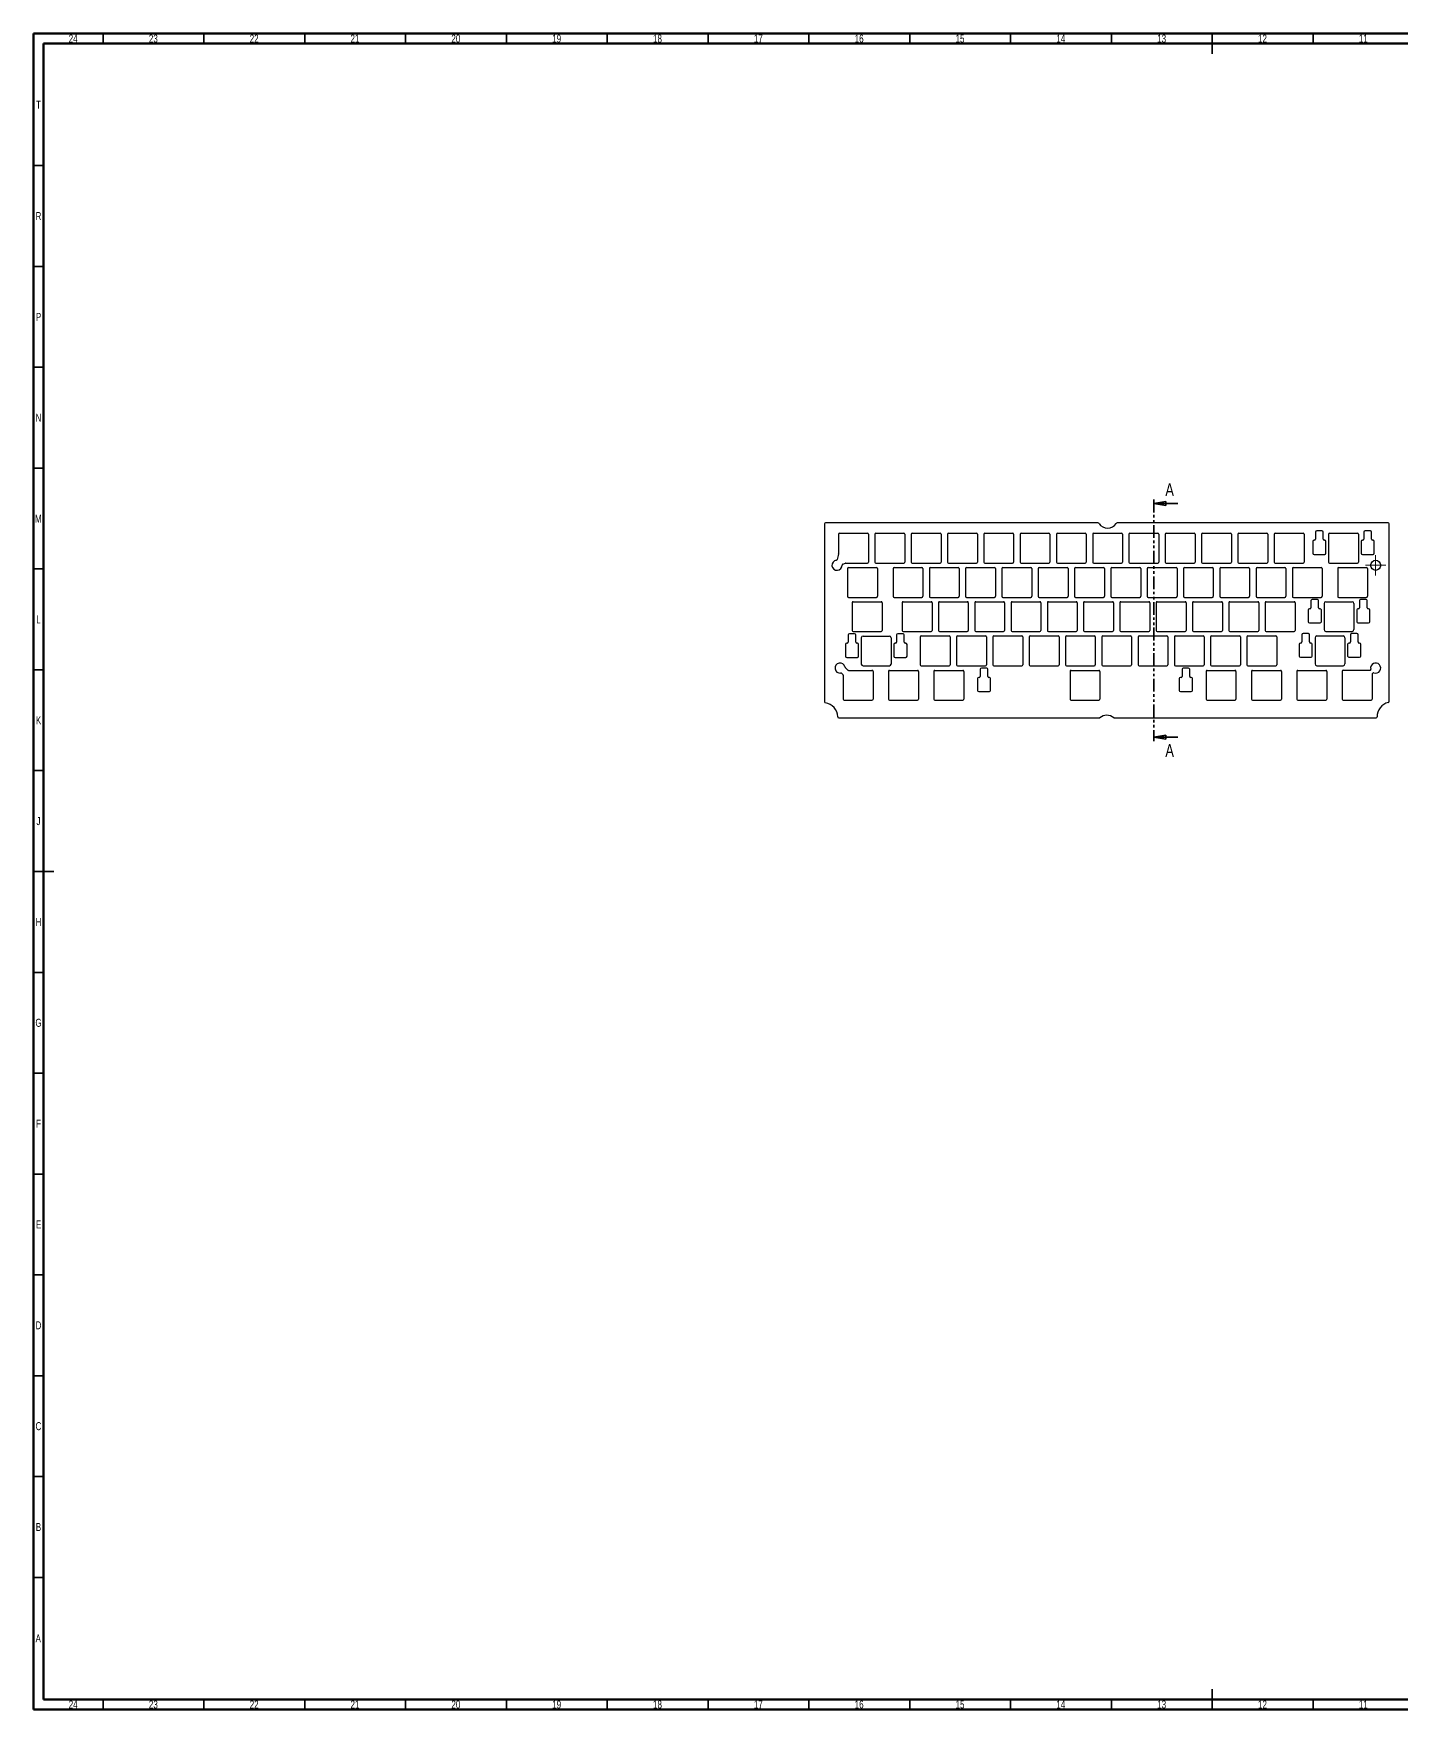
# Model space of a CAD drawing. Header units: millimetres. Extents: x 15 to 1184, y 5 to 836.
# Drawn here: x 15 to 693, y 5 to 836 of the extents above; entities that cross this region are included whole.
import ezdxf

# ---------------------------------------------------------------- set-up
doc = ezdxf.new("R2010")
doc.units = ezdxf.units.MM
doc.linetypes.add('PHANTOM', pattern=[12.7, 6.35, -1.27, 1.27, -1.27, 1.27, -1.27])
doc.styles.add('SLDTEXTSTYLE0', font='TXT', dxfattribs={"width": 0.75})

# ---------------------------------------------------------------- blocks, each defined once
blk = doc.blocks.new('SW_CENTERMARKSYMBOL_0')
at = {"color": 0, "linetype": 'Continuous', "lineweight": 18}
for p, q in [((-2.5, 0), (-5, 0)), ((0, 0), (-2.5, 0)), ((0, 2.5), (0, 5)), ((0, 0), (0, 2.5)), ((0, 0), (0, -2.5)), ((0, 0), (2.5, 0)), ((2.5, 0), (5, 0)), ((0, -2.5), (0, -5))]:
    blk.add_line(p, q, dxfattribs=at)
blk = doc.blocks.new('_Closed')
at = {"color": 0, "linetype": 'ByBlock', "lineweight": -2}
for p, q in [((-1, 0.166667), (0, 0)), ((-1, 0.166667), (-1, -0.166667)), ((0, 0), (-1, -0.166667)), ((0, 0), (-1, 0))]:
    blk.add_line(p, q, dxfattribs=at)

msp = doc.modelspace()

# ---------------------------------------------------------------- linework, layer by layer
at = {"color": 7, "linetype": 'Continuous', "lineweight": 70}
for p, q in [((15, 5), (15, 836)), ((15, 836), (1184, 836)), ((20, 10), (20, 831)), ((20, 831), (1179, 831)), ((1179, 10), (20, 10)), ((1184, 5), (15, 5))]:
    msp.add_line(p, q, dxfattribs=at)
at = {"color": 7, "linetype": 'Continuous', "lineweight": 35}
for p, q in [((49.5, 831), (49.5, 836)), ((99.5, 831), (99.5, 836)), ((149.5, 831), (149.5, 836)), ((199.5, 831), (199.5, 836)), ((249.5, 831), (249.5, 836)), ((299.5, 831), (299.5, 836)), ((349.5, 831), (349.5, 836)), ((399.5, 831), (399.5, 836)), ((449.5, 831), (449.5, 836)), ((499.5, 831), (499.5, 836)), ((549.5, 831), (549.5, 836)), ((599.5, 836), (599.5, 826)), ((599.5, 831), (599.5, 836)), ((649.5, 831), (649.5, 836)), ((20, 770.5), (15, 770.5)), ((20, 720.5), (15, 720.5)), ((20, 670.5), (15, 670.5)), ((20, 620.5), (15, 620.5)), ((582.517, 602.923), (570.517, 602.923)), ((20, 570.5), (15, 570.5)), ((20, 520.5), (15, 520.5)), ((582.517, 487.052), (570.517, 487.052)), ((20, 470.5), (15, 470.5)), ((15, 420.5), (25, 420.5)), ((20, 420.5), (15, 420.5)), ((20, 370.5), (15, 370.5)), ((20, 320.5), (15, 320.5)), ((20, 270.5), (15, 270.5)), ((20, 220.5), (15, 220.5)), ((20, 170.5), (15, 170.5)), ((20, 120.5), (15, 120.5)), ((20, 70.5), (15, 70.5)), ((49.5, 10), (49.5, 5)), ((99.5, 10), (99.5, 5)), ((149.5, 10), (149.5, 5)), ((199.5, 10), (199.5, 5)), ((249.5, 10), (249.5, 5)), ((299.5, 10), (299.5, 5)), ((349.5, 10), (349.5, 5)), ((399.5, 10), (399.5, 5)), ((449.5, 10), (449.5, 5)), ((499.5, 10), (499.5, 5)), ((549.5, 10), (549.5, 5)), ((599.5, 5), (599.5, 15)), ((599.5, 10), (599.5, 5)), ((649.5, 10), (649.5, 5))]:
    msp.add_line(p, q, dxfattribs=at)
at = {"color": 7, "linetype": 'PHANTOM', "lineweight": 35}
msp.add_line((570.517, 604.923), (570.517, 485.052), dxfattribs=at)
at = {"color": 7, "linetype": 'Continuous', "lineweight": 25}
for p, q in [((407.204, 592.823), (407.204, 504.643)), ((542.941, 593.323), (407.704, 593.323)), ((686.704, 593.323), (552.293, 593.323)), ((687.204, 504.784), (687.204, 592.823)), ((414.222, 587.75), (414.222, 577.978)), ((414.722, 588.25), (428.531, 588.25)), ((429.031, 587.75), (429.031, 573.931)), ((432.222, 587.75), (432.222, 573.931)), ((432.722, 588.25), (446.531, 588.25)), ((447.031, 587.75), (447.031, 573.931)), ((450.222, 587.75), (450.222, 573.931)), ((450.722, 588.25), (464.531, 588.25)), ((465.031, 587.75), (465.031, 573.931)), ((468.222, 587.75), (468.222, 573.931)), ((468.722, 588.25), (482.531, 588.25)), ((483.031, 587.75), (483.031, 573.931)), ((486.222, 587.75), (486.222, 573.931)), ((486.722, 588.25), (500.531, 588.25)), ((501.031, 587.75), (501.031, 573.931)), ((504.222, 587.75), (504.222, 573.931)), ((504.722, 588.25), (518.531, 588.25)), ((519.031, 587.75), (519.031, 573.931)), ((522.222, 587.75), (522.222, 573.931)), ((522.722, 588.25), (536.531, 588.25)), ((537.031, 587.75), (537.031, 573.931)), ((540.222, 587.75), (540.222, 573.931)), ((540.722, 588.25), (554.531, 588.25)), ((555.031, 587.75), (555.031, 573.931)), ((558.222, 587.75), (558.222, 573.931)), ((558.722, 588.25), (572.531, 588.25)), ((573.031, 587.75), (573.031, 573.931)), ((576.222, 587.75), (576.222, 573.931)), ((576.722, 588.25), (590.531, 588.25)), ((591.031, 587.75), (591.031, 573.931)), ((594.222, 587.75), (594.222, 573.931)), ((594.722, 588.25), (608.531, 588.25)), ((609.031, 587.75), (609.031, 573.931)), ((612.222, 587.75), (612.222, 573.931)), ((612.722, 588.25), (626.531, 588.25)), ((627.031, 587.75), (627.031, 573.931)), ((630.222, 587.75), (630.222, 573.931)), ((630.722, 588.25), (644.531, 588.25)), ((645.031, 587.75), (645.031, 573.931)), ((649.386, 584.13), (649.386, 578.279)), ((650.231, 584.73), (649.986, 584.73)), ((650.731, 588.777), (650.731, 585.23)), ((653.93, 589.377), (651.331, 589.377)), ((654.53, 585.23), (654.53, 588.777)), ((655.271, 584.73), (655.03, 584.73)), ((655.871, 578.279), (655.871, 584.13)), ((657.219, 587.759), (657.219, 573.94)), ((657.719, 588.259), (671.528, 588.259)), ((672.028, 587.759), (672.028, 573.94)), ((673.386, 584.13), (673.386, 578.279)), ((674.231, 584.73), (673.986, 584.73)), ((674.731, 588.777), (674.731, 585.23)), ((677.93, 589.377), (675.331, 589.377)), ((678.53, 585.23), (678.53, 588.777)), ((679.271, 584.73), (679.03, 584.73)), ((679.871, 578.279), (679.871, 584.13)), ((414.208, 577.861), (413.57, 575.19)), ((416.267, 572.96), (417.616, 573.406)), ((417.773, 573.431), (428.531, 573.431)), ((432.722, 573.431), (446.531, 573.431)), ((450.722, 573.431), (464.531, 573.431)), ((468.722, 573.431), (482.531, 573.431)), ((486.722, 573.431), (500.531, 573.431)), ((504.722, 573.431), (518.531, 573.431)), ((522.722, 573.431), (536.531, 573.431)), ((540.722, 573.431), (554.531, 573.431)), ((558.722, 573.431), (572.531, 573.431)), ((576.722, 573.431), (590.531, 573.431)), ((594.722, 573.431), (608.531, 573.431)), ((612.722, 573.431), (626.531, 573.431)), ((630.722, 573.431), (644.531, 573.431)), ((649.986, 577.679), (655.271, 577.679)), ((657.719, 573.44), (671.528, 573.44)), ((673.986, 577.679), (679.271, 577.679)), ((418.705, 570.759), (418.705, 556.939)), ((419.205, 571.259), (433.013, 571.259)), ((433.513, 570.759), (433.513, 556.939)), ((441.231, 570.759), (441.231, 556.939)), ((441.731, 571.259), (455.539, 571.259)), ((456.039, 570.759), (456.039, 556.939)), ((459.231, 570.759), (459.231, 556.939)), ((459.731, 571.259), (473.539, 571.259)), ((474.039, 570.759), (474.039, 556.939)), ((477.231, 570.759), (477.231, 556.939)), ((477.731, 571.259), (491.539, 571.259)), ((492.039, 570.759), (492.039, 556.939)), ((495.231, 570.759), (495.231, 556.939)), ((495.731, 571.259), (509.539, 571.259)), ((510.039, 570.759), (510.039, 556.939)), ((513.231, 570.759), (513.231, 556.939)), ((513.731, 571.259), (527.539, 571.259)), ((528.039, 570.759), (528.039, 556.939)), ((531.231, 570.759), (531.231, 556.939)), ((531.731, 571.259), (545.539, 571.259)), ((546.039, 570.759), (546.039, 556.939)), ((549.231, 570.759), (549.231, 556.939)), ((549.731, 571.259), (563.539, 571.259)), ((564.039, 570.759), (564.039, 556.939)), ((567.231, 570.759), (567.231, 556.939)), ((567.731, 571.259), (581.539, 571.259)), ((582.039, 570.759), (582.039, 556.939)), ((585.231, 570.759), (585.231, 556.939)), ((585.731, 571.259), (599.539, 571.259)), ((600.039, 570.759), (600.039, 556.939)), ((603.231, 570.759), (603.231, 556.939)), ((603.731, 571.259), (617.539, 571.259)), ((618.039, 570.759), (618.039, 556.939)), ((621.231, 570.759), (621.231, 556.939)), ((621.731, 571.259), (635.539, 571.259)), ((636.039, 570.759), (636.039, 556.939)), ((639.231, 570.759), (639.231, 556.939)), ((639.731, 571.259), (653.539, 571.259)), ((654.039, 570.759), (654.039, 556.939)), ((661.719, 570.759), (661.719, 556.939)), ((662.219, 571.259), (676.028, 571.259)), ((676.528, 570.759), (676.528, 556.939)), ((419.205, 556.439), (433.013, 556.439)), ((420.983, 553.786), (420.983, 539.967)), ((421.483, 554.286), (435.292, 554.286)), ((435.792, 553.786), (435.792, 539.967)), ((441.731, 556.439), (455.539, 556.439)), ((445.746, 553.786), (445.746, 539.967)), ((446.246, 554.286), (460.054, 554.286)), ((459.731, 556.439), (473.539, 556.439)), ((460.554, 553.786), (460.554, 539.967)), ((463.746, 553.786), (463.746, 539.967)), ((464.246, 554.286), (478.054, 554.286)), ((477.731, 556.439), (491.539, 556.439)), ((478.554, 553.786), (478.554, 539.967)), ((481.746, 553.786), (481.746, 539.967)), ((482.246, 554.286), (496.054, 554.286)), ((495.731, 556.439), (509.539, 556.439)), ((496.554, 553.786), (496.554, 539.967)), ((499.746, 553.786), (499.746, 539.967)), ((500.246, 554.286), (514.054, 554.286)), ((513.731, 556.439), (527.539, 556.439)), ((514.554, 553.786), (514.554, 539.967)), ((517.746, 553.786), (517.746, 539.967)), ((518.246, 554.286), (532.054, 554.286)), ((531.731, 556.439), (545.539, 556.439)), ((532.554, 553.786), (532.554, 539.967)), ((535.746, 553.786), (535.746, 539.967)), ((536.246, 554.286), (550.054, 554.286)), ((549.731, 556.439), (563.539, 556.439)), ((550.554, 553.786), (550.554, 539.967)), ((553.746, 553.786), (553.746, 539.967)), ((554.246, 554.286), (568.054, 554.286)), ((567.731, 556.439), (581.539, 556.439)), ((568.554, 553.786), (568.554, 539.967)), ((571.746, 553.786), (571.746, 539.967)), ((572.246, 554.286), (586.054, 554.286)), ((585.731, 556.439), (599.539, 556.439)), ((586.554, 553.786), (586.554, 539.967)), ((589.746, 553.786), (589.746, 539.967)), ((590.246, 554.286), (604.054, 554.286)), ((603.731, 556.439), (617.539, 556.439)), ((604.554, 553.786), (604.554, 539.967)), ((607.746, 553.786), (607.746, 539.967)), ((608.246, 554.286), (622.054, 554.286)), ((621.731, 556.439), (635.539, 556.439)), ((622.554, 553.786), (622.554, 539.967)), ((625.746, 553.786), (625.746, 539.967)), ((626.246, 554.286), (640.054, 554.286)), ((639.731, 556.439), (653.539, 556.439)), ((640.554, 553.786), (640.554, 539.967)), ((647.127, 550.197), (647.127, 544.347)), ((647.972, 550.797), (647.727, 550.797)), ((648.472, 554.844), (648.472, 551.297)), ((651.672, 555.444), (649.072, 555.444)), ((652.272, 551.298), (652.272, 554.844)), ((653.013, 550.798), (652.772, 550.798)), ((653.613, 544.347), (653.613, 550.198)), ((654.969, 553.386), (654.969, 540.436)), ((655.869, 554.286), (668.9, 554.286)), ((662.219, 556.439), (676.028, 556.439)), ((669.8, 553.386), (669.8, 540.436)), ((671.157, 550.198), (671.157, 544.347)), ((671.998, 550.798), (671.757, 550.798)), ((672.498, 554.844), (672.498, 551.298)), ((675.698, 555.444), (673.098, 555.444)), ((676.298, 551.297), (676.298, 554.844)), ((677.043, 550.797), (676.798, 550.797)), ((677.643, 544.347), (677.643, 550.197)), ((647.727, 543.747), (653.013, 543.747)), ((671.757, 543.747), (677.043, 543.747)), ((417.632, 533.127), (417.632, 527.276)), ((418.477, 533.727), (418.232, 533.727)), ((418.977, 537.774), (418.977, 534.227)), ((422.176, 538.374), (419.577, 538.374)), ((421.483, 539.467), (435.292, 539.467)), ((422.776, 534.227), (422.776, 537.774)), ((423.517, 533.727), (423.276, 533.727)), ((424.117, 527.276), (424.117, 533.127)), ((425.474, 536.316), (425.474, 523.366)), ((426.374, 537.216), (439.405, 537.216)), ((440.305, 536.316), (440.305, 523.366)), ((441.662, 533.127), (441.662, 527.276)), ((442.503, 533.727), (442.262, 533.727)), ((443.003, 537.774), (443.003, 534.227)), ((446.203, 538.374), (443.603, 538.374)), ((446.246, 539.467), (460.054, 539.467)), ((446.803, 534.227), (446.803, 537.774)), ((447.548, 533.727), (447.303, 533.727)), ((448.148, 527.276), (448.148, 533.127)), ((454.717, 536.785), (454.717, 522.966)), ((455.217, 537.285), (469.026, 537.285)), ((464.246, 539.467), (478.054, 539.467)), ((469.526, 536.785), (469.526, 522.966)), ((472.717, 536.785), (472.717, 522.966)), ((473.217, 537.285), (487.026, 537.285)), ((482.246, 539.467), (496.054, 539.467)), ((487.526, 536.785), (487.526, 522.966)), ((490.717, 536.785), (490.717, 522.966)), ((491.217, 537.285), (505.026, 537.285)), ((500.246, 539.467), (514.054, 539.467)), ((505.526, 536.785), (505.526, 522.966)), ((508.717, 536.785), (508.717, 522.966)), ((509.217, 537.285), (523.026, 537.285)), ((518.246, 539.467), (532.054, 539.467)), ((523.526, 536.785), (523.526, 522.966)), ((526.717, 536.785), (526.717, 522.966)), ((527.217, 537.285), (541.026, 537.285)), ((536.246, 539.467), (550.054, 539.467)), ((541.526, 536.785), (541.526, 522.966)), ((544.717, 536.785), (544.717, 522.966)), ((545.217, 537.285), (559.026, 537.285)), ((554.246, 539.467), (568.054, 539.467)), ((559.526, 536.785), (559.526, 522.966)), ((562.717, 536.785), (562.717, 522.966)), ((563.217, 537.285), (577.026, 537.285)), ((572.246, 539.467), (586.054, 539.467)), ((577.526, 536.785), (577.526, 522.966)), ((580.717, 536.785), (580.717, 522.966)), ((581.217, 537.285), (595.026, 537.285)), ((590.246, 539.467), (604.054, 539.467)), ((595.526, 536.785), (595.526, 522.966)), ((598.717, 536.785), (598.717, 522.966)), ((599.217, 537.285), (613.026, 537.285)), ((608.246, 539.467), (622.054, 539.467)), ((613.526, 536.785), (613.526, 522.966)), ((616.717, 536.785), (616.717, 522.966)), ((617.217, 537.285), (631.026, 537.285)), ((626.246, 539.467), (640.054, 539.467)), ((631.526, 536.785), (631.526, 522.966)), ((642.633, 533.196), (642.633, 527.346)), ((643.478, 533.796), (643.233, 533.796)), ((643.978, 537.843), (643.978, 534.296)), ((647.177, 538.443), (644.578, 538.443)), ((647.777, 534.297), (647.777, 537.843)), ((648.518, 533.797), (648.277, 533.797)), ((649.118, 527.346), (649.118, 533.197)), ((650.475, 536.385), (650.475, 523.435)), ((651.375, 537.285), (664.406, 537.285)), ((655.869, 539.536), (668.9, 539.536)), ((665.306, 536.385), (665.306, 523.435)), ((666.663, 533.197), (666.663, 527.346)), ((667.504, 533.797), (667.263, 533.797)), ((668.004, 537.843), (668.004, 534.297)), ((671.204, 538.443), (668.604, 538.443)), ((671.804, 534.296), (671.804, 537.843)), ((672.549, 533.796), (672.304, 533.796)), ((673.149, 527.346), (673.149, 533.196)), ((418.232, 526.676), (423.517, 526.676)), ((442.262, 526.676), (447.548, 526.676)), ((643.233, 526.746), (648.518, 526.746)), ((667.263, 526.746), (672.549, 526.746)), ((415.617, 518.789), (416.293, 518.243)), ((416.479, 517.854), (416.479, 505.925)), ((418.791, 520.391), (417.499, 521.687)), ((419.145, 520.244), (430.787, 520.244)), ((426.374, 522.466), (439.405, 522.466)), ((431.287, 519.744), (431.287, 505.925)), ((438.995, 519.744), (438.995, 505.925)), ((439.495, 520.244), (453.304, 520.244)), ((453.804, 519.744), (453.804, 505.925)), ((455.217, 522.466), (469.026, 522.466)), ((461.475, 519.744), (461.475, 505.925)), ((461.975, 520.244), (475.784, 520.244)), ((473.217, 522.466), (487.026, 522.466)), ((476.284, 519.744), (476.284, 505.925)), ((483.133, 516.126), (483.133, 510.275)), ((483.978, 516.726), (483.733, 516.726)), ((484.478, 520.773), (484.478, 517.226)), ((487.677, 521.373), (485.078, 521.373)), ((488.277, 517.226), (488.277, 520.773)), ((489.018, 516.726), (488.777, 516.726)), ((489.618, 510.275), (489.618, 516.126)), ((491.217, 522.466), (505.026, 522.466)), ((509.217, 522.466), (523.026, 522.466)), ((527.217, 522.466), (541.026, 522.466)), ((528.986, 519.744), (528.986, 505.925)), ((529.486, 520.244), (543.294, 520.244)), ((543.794, 519.744), (543.794, 505.925)), ((545.217, 522.466), (559.026, 522.466)), ((563.217, 522.466), (577.026, 522.466)), ((581.217, 522.466), (595.026, 522.466)), ((583.18, 516.126), (583.18, 510.275)), ((584.025, 516.726), (583.78, 516.726)), ((584.525, 520.773), (584.525, 517.226)), ((587.725, 521.373), (585.125, 521.373)), ((588.325, 517.227), (588.325, 520.773)), ((589.066, 516.727), (588.825, 516.727)), ((589.666, 510.275), (589.666, 516.127)), ((596.473, 519.744), (596.473, 505.925)), ((596.973, 520.244), (610.782, 520.244)), ((599.217, 522.466), (613.026, 522.466)), ((611.282, 519.744), (611.282, 505.925)), ((617.217, 522.466), (631.026, 522.466)), ((618.98, 519.744), (618.98, 505.925)), ((619.48, 520.244), (633.288, 520.244)), ((633.788, 519.744), (633.788, 505.925)), ((641.491, 519.744), (641.491, 505.925)), ((641.991, 520.244), (655.799, 520.244)), ((651.375, 522.535), (664.406, 522.535)), ((656.299, 519.744), (656.299, 505.925)), ((663.983, 519.754), (663.983, 505.935)), ((664.483, 520.254), (677.698, 520.254)), ((678.791, 518.302), (678.791, 505.935)), ((678.948, 518.666), (679.208, 518.911)), ((483.733, 509.675), (489.018, 509.675)), ((583.78, 509.675), (589.066, 509.675)), ((416.979, 505.425), (430.787, 505.425)), ((439.495, 505.425), (453.304, 505.425)), ((461.975, 505.425), (475.784, 505.425)), ((529.486, 505.425), (543.294, 505.425)), ((596.973, 505.425), (610.782, 505.425)), ((619.48, 505.425), (633.288, 505.425)), ((641.991, 505.425), (655.799, 505.425)), ((664.483, 505.435), (678.291, 505.435)), ((414.275, 496.653), (543.778, 496.653)), ((550.629, 496.653), (680.736, 496.653))]:
    msp.add_line(p, q, dxfattribs=at)
msp.add_circle((680.548, 572.326), 2.5, dxfattribs=at)
for centre, radius, start, end in [((407.704, 592.823), 0.5, 90, 180), ((542.941, 592.823), 0.5, 32.71238, 90), ((547.617, 595.826), 5.058, 212.71238, 327.28762), ((552.293, 592.823), 0.5, 90, 147.28762), ((686.704, 592.823), 0.5, 0, 90), ((414.722, 587.75), 0.5, 90, 180), ((428.531, 587.75), 0.5, 0, 90), ((432.722, 587.75), 0.5, 90, 180), ((446.531, 587.75), 0.5, 0, 90), ((450.722, 587.75), 0.5, 90, 180), ((464.531, 587.75), 0.5, 0, 90), ((468.722, 587.75), 0.5, 90, 180), ((482.531, 587.75), 0.5, 0, 90), ((486.722, 587.75), 0.5, 90, 180), ((500.531, 587.75), 0.5, 0, 90), ((504.722, 587.75), 0.5, 90, 180), ((518.531, 587.75), 0.5, 0, 90), ((522.722, 587.75), 0.5, 90, 180), ((536.531, 587.75), 0.5, 0, 90), ((540.722, 587.75), 0.5, 90, 180), ((554.531, 587.75), 0.5, 0, 90), ((558.722, 587.75), 0.5, 90, 180), ((572.531, 587.75), 0.5, 0, 90), ((576.722, 587.75), 0.5, 90, 180), ((590.531, 587.75), 0.5, 0, 90), ((594.722, 587.75), 0.5, 90, 180), ((608.531, 587.75), 0.5, 0, 90), ((612.722, 587.75), 0.5, 90, 180), ((626.531, 587.75), 0.5, 0, 90), ((630.722, 587.75), 0.5, 90, 180), ((644.531, 587.75), 0.5, 0, 90), ((649.986, 584.13), 0.6, 90, 180), ((650.231, 585.23), 0.5, 270, 0), ((651.331, 588.777), 0.6, 90, 180), ((653.93, 588.777), 0.6, 0, 90), ((655.03, 585.23), 0.5, 180, 270), ((655.271, 584.13), 0.6, 0, 90), ((657.719, 587.759), 0.5, 90, 180), ((671.528, 587.759), 0.5, 0, 90), ((673.986, 584.13), 0.6, 90, 180), ((674.231, 585.23), 0.5, 270, 0), ((675.331, 588.777), 0.6, 90, 180), ((677.93, 588.777), 0.6, 0, 90), ((679.03, 585.23), 0.5, 180, 270), ((679.271, 584.13), 0.6, 0, 90), ((413.428, 572.326), 2.5, 96.586584, 3.037585), ((413.084, 575.306), 0.5, 276.586584, 346.558562), ((413.722, 577.978), 0.5, 346.558562, 0), ((417.773, 572.931), 0.5, 90, 108.280785), ((428.531, 573.931), 0.5, 270, 0), ((432.722, 573.931), 0.5, 180, 270), ((446.531, 573.931), 0.5, 270, 0), ((450.722, 573.931), 0.5, 180, 270), ((464.531, 573.931), 0.5, 270, 0), ((468.722, 573.931), 0.5, 180, 270), ((482.531, 573.931), 0.5, 270, 0), ((486.722, 573.931), 0.5, 180, 270), ((500.531, 573.931), 0.5, 270, 0), ((504.722, 573.931), 0.5, 180, 270), ((518.531, 573.931), 0.5, 270, 0), ((522.722, 573.931), 0.5, 180, 270), ((536.531, 573.931), 0.5, 270, 0), ((540.722, 573.931), 0.5, 180, 270), ((554.531, 573.931), 0.5, 270, 0), ((558.722, 573.931), 0.5, 180, 270), ((572.531, 573.931), 0.5, 270, 0), ((576.722, 573.931), 0.5, 180, 270), ((590.531, 573.931), 0.5, 270, 0), ((594.722, 573.931), 0.5, 180, 270), ((608.531, 573.931), 0.5, 270, 0), ((612.722, 573.931), 0.5, 180, 270), ((626.531, 573.931), 0.5, 270, 0), ((630.722, 573.931), 0.5, 180, 270), ((644.531, 573.931), 0.5, 270, 0), ((649.986, 578.279), 0.6, 180, 270), ((655.271, 578.279), 0.6, 270, 0), ((657.719, 573.94), 0.5, 180, 270), ((671.528, 573.94), 0.5, 270, 0), ((673.986, 578.279), 0.6, 180, 270), ((679.271, 578.279), 0.6, 270, 0), ((416.424, 572.485), 0.5, 108.280785, 183.037585), ((419.205, 570.759), 0.5, 90, 180), ((433.013, 570.759), 0.5, 0, 90), ((441.731, 570.759), 0.5, 90, 180), ((455.539, 570.759), 0.5, 0, 90), ((459.731, 570.759), 0.5, 90, 180), ((473.539, 570.759), 0.5, 0, 90), ((477.731, 570.759), 0.5, 90, 180), ((491.539, 570.759), 0.5, 0, 90), ((495.731, 570.759), 0.5, 90, 180), ((509.539, 570.759), 0.5, 0, 90), ((513.731, 570.759), 0.5, 90, 180), ((527.539, 570.759), 0.5, 0, 90), ((531.731, 570.759), 0.5, 90, 180), ((545.539, 570.759), 0.5, 0, 90), ((549.731, 570.759), 0.5, 90, 180), ((563.539, 570.759), 0.5, 0, 90), ((567.731, 570.759), 0.5, 90, 180), ((581.539, 570.759), 0.5, 0, 90), ((585.731, 570.759), 0.5, 90, 180), ((599.539, 570.759), 0.5, 0, 90), ((603.731, 570.759), 0.5, 90, 180), ((617.539, 570.759), 0.5, 0, 90), ((621.731, 570.759), 0.5, 90, 180), ((635.539, 570.759), 0.5, 0, 90), ((639.731, 570.759), 0.5, 90, 180), ((653.539, 570.759), 0.5, 0, 90), ((662.219, 570.759), 0.5, 90, 180), ((676.028, 570.759), 0.5, 0, 90), ((419.205, 556.939), 0.5, 180, 270), ((433.013, 556.939), 0.5, 270, 0), ((441.731, 556.939), 0.5, 180, 270), ((455.539, 556.939), 0.5, 270, 0), ((459.731, 556.939), 0.5, 180, 270), ((473.539, 556.939), 0.5, 270, 0), ((477.731, 556.939), 0.5, 180, 270), ((491.539, 556.939), 0.5, 270, 0), ((495.731, 556.939), 0.5, 180, 270), ((509.539, 556.939), 0.5, 270, 0), ((513.731, 556.939), 0.5, 180, 270), ((527.539, 556.939), 0.5, 270, 0), ((531.731, 556.939), 0.5, 180, 270), ((545.539, 556.939), 0.5, 270, 0), ((549.731, 556.939), 0.5, 180, 270), ((563.539, 556.939), 0.5, 270, 0), ((567.731, 556.939), 0.5, 180, 270), ((581.539, 556.939), 0.5, 270, 0), ((585.731, 556.939), 0.5, 180, 270), ((599.539, 556.939), 0.5, 270, 0), ((603.731, 556.939), 0.5, 180, 270), ((617.539, 556.939), 0.5, 270, 0), ((621.731, 556.939), 0.5, 180, 270), ((635.539, 556.939), 0.5, 270, 0), ((639.731, 556.939), 0.5, 180, 270), ((653.539, 556.939), 0.5, 270, 0), ((662.219, 556.939), 0.5, 180, 270), ((676.028, 556.939), 0.5, 270, 0), ((421.483, 553.786), 0.5, 90, 180), ((435.292, 553.786), 0.5, 0, 90), ((446.246, 553.786), 0.5, 90, 180), ((460.054, 553.786), 0.5, 0, 90), ((464.246, 553.786), 0.5, 90, 180), ((478.054, 553.786), 0.5, 0, 90), ((482.246, 553.786), 0.5, 90, 180), ((496.054, 553.786), 0.5, 0, 90), ((500.246, 553.786), 0.5, 90, 180), ((514.054, 553.786), 0.5, 0, 90), ((518.246, 553.786), 0.5, 90, 180), ((532.054, 553.786), 0.5, 0, 90), ((536.246, 553.786), 0.5, 90, 180), ((550.054, 553.786), 0.5, 0, 90), ((554.246, 553.786), 0.5, 90, 180), ((568.054, 553.786), 0.5, 0, 90), ((572.246, 553.786), 0.5, 90, 180), ((586.054, 553.786), 0.5, 0, 90), ((590.246, 553.786), 0.5, 90, 180), ((604.054, 553.786), 0.5, 0, 90), ((608.246, 553.786), 0.5, 90, 180), ((622.054, 553.786), 0.5, 0, 90), ((626.246, 553.786), 0.5, 90, 180), ((640.054, 553.786), 0.5, 0, 90), ((647.727, 550.197), 0.6, 90, 180), ((647.972, 551.297), 0.5, 270, 0), ((649.072, 554.844), 0.6, 90, 180), ((651.672, 554.844), 0.6, 0, 90), ((652.772, 551.298), 0.5, 180, 270), ((653.013, 550.198), 0.6, 0, 90), ((655.869, 553.386), 0.9, 90, 180), ((668.9, 553.386), 0.9, 0, 90), ((671.757, 550.198), 0.6, 90, 180), ((671.998, 551.298), 0.5, 270, 0), ((673.098, 554.844), 0.6, 90, 180), ((675.698, 554.844), 0.6, 0, 90), ((676.798, 551.297), 0.5, 180, 270), ((677.043, 550.197), 0.6, 0, 90), ((647.727, 544.347), 0.6, 180, 270), ((653.013, 544.347), 0.6, 270, 0), ((655.869, 540.436), 0.9, 180, 270), ((668.9, 540.436), 0.9, 270, 0), ((671.757, 544.347), 0.6, 180, 270), ((677.043, 544.347), 0.6, 270, 0), ((418.232, 533.127), 0.6, 90, 180), ((418.477, 534.227), 0.5, 270, 0), ((419.577, 537.774), 0.6, 90, 180), ((421.483, 539.967), 0.5, 180, 270), ((422.176, 537.774), 0.6, 0, 90), ((423.276, 534.227), 0.5, 180, 270), ((423.517, 533.127), 0.6, 0, 90), ((426.374, 536.316), 0.9, 90, 180), ((435.292, 539.967), 0.5, 270, 0), ((439.405, 536.316), 0.9, 0, 90), ((442.262, 533.127), 0.6, 90, 180), ((442.503, 534.227), 0.5, 270, 0), ((443.603, 537.774), 0.6, 90, 180), ((446.246, 539.967), 0.5, 180, 270), ((446.203, 537.774), 0.6, 0, 90), ((447.303, 534.227), 0.5, 180, 270), ((447.548, 533.127), 0.6, 0, 90), ((455.217, 536.785), 0.5, 90, 180), ((460.054, 539.967), 0.5, 270, 0), ((464.246, 539.967), 0.5, 180, 270), ((469.026, 536.785), 0.5, 0, 90), ((473.217, 536.785), 0.5, 90, 180), ((478.054, 539.967), 0.5, 270, 0), ((482.246, 539.967), 0.5, 180, 270), ((487.026, 536.785), 0.5, 0, 90), ((491.217, 536.785), 0.5, 90, 180), ((496.054, 539.967), 0.5, 270, 0), ((500.246, 539.967), 0.5, 180, 270), ((505.026, 536.785), 0.5, 0, 90), ((509.217, 536.785), 0.5, 90, 180), ((514.054, 539.967), 0.5, 270, 0), ((518.246, 539.967), 0.5, 180, 270), ((523.026, 536.785), 0.5, 0, 90), ((527.217, 536.785), 0.5, 90, 180), ((532.054, 539.967), 0.5, 270, 0), ((536.246, 539.967), 0.5, 180, 270), ((541.026, 536.785), 0.5, 0, 90), ((545.217, 536.785), 0.5, 90, 180), ((550.054, 539.967), 0.5, 270, 0), ((554.246, 539.967), 0.5, 180, 270), ((559.026, 536.785), 0.5, 0, 90), ((563.217, 536.785), 0.5, 90, 180), ((568.054, 539.967), 0.5, 270, 0), ((572.246, 539.967), 0.5, 180, 270), ((577.026, 536.785), 0.5, 0, 90), ((581.217, 536.785), 0.5, 90, 180), ((586.054, 539.967), 0.5, 270, 0), ((590.246, 539.967), 0.5, 180, 270), ((595.026, 536.785), 0.5, 0, 90), ((599.217, 536.785), 0.5, 90, 180), ((604.054, 539.967), 0.5, 270, 0), ((608.246, 539.967), 0.5, 180, 270), ((613.026, 536.785), 0.5, 0, 90), ((617.217, 536.785), 0.5, 90, 180), ((622.054, 539.967), 0.5, 270, 0), ((626.246, 539.967), 0.5, 180, 270), ((631.026, 536.785), 0.5, 0, 90), ((640.054, 539.967), 0.5, 270, 0), ((643.233, 533.196), 0.6, 90, 180), ((643.478, 534.296), 0.5, 270, 0), ((644.578, 537.843), 0.6, 90, 180), ((647.177, 537.843), 0.6, 0, 90), ((648.277, 534.297), 0.5, 180, 270), ((648.518, 533.197), 0.6, 0, 90), ((651.375, 536.385), 0.9, 90, 180), ((664.406, 536.385), 0.9, 0, 90), ((667.263, 533.197), 0.6, 90, 180), ((667.504, 534.297), 0.5, 270, 0), ((668.604, 537.843), 0.6, 90, 180), ((671.204, 537.843), 0.6, 0, 90), ((672.304, 534.296), 0.5, 180, 270), ((672.549, 533.196), 0.6, 0, 90), ((414.928, 521.376), 2.5, 12.781346, 277.18145), ((418.232, 527.276), 0.6, 180, 270), ((423.517, 527.276), 0.6, 270, 0), ((442.262, 527.276), 0.6, 180, 270), ((447.548, 527.276), 0.6, 270, 0), ((643.233, 527.346), 0.6, 180, 270), ((648.518, 527.346), 0.6, 270, 0), ((667.263, 527.346), 0.6, 180, 270), ((672.549, 527.346), 0.6, 270, 0), ((680.548, 521.376), 2.5, 250.586925, 192.941351), ((415.303, 518.4), 0.5, 51.089297, 97.18145), ((415.979, 517.854), 0.5, 0, 51.089297), ((417.853, 522.04), 0.5, 192.781346, 224.900679), ((419.145, 520.744), 0.5, 224.900679, 270), ((426.374, 523.366), 0.9, 180, 270), ((430.787, 519.744), 0.5, 0, 90), ((439.495, 519.744), 0.5, 90, 180), ((439.405, 523.366), 0.9, 270, 0), ((453.304, 519.744), 0.5, 0, 90), ((455.217, 522.966), 0.5, 180, 270), ((461.975, 519.744), 0.5, 90, 180), ((469.026, 522.966), 0.5, 270, 0), ((473.217, 522.966), 0.5, 180, 270), ((475.784, 519.744), 0.5, 0, 90), ((483.733, 516.126), 0.6, 90, 180), ((483.978, 517.226), 0.5, 270, 0), ((485.078, 520.773), 0.6, 90, 180), ((487.026, 522.966), 0.5, 270, 0), ((487.677, 520.773), 0.6, 0, 90), ((488.777, 517.226), 0.5, 180, 270), ((489.018, 516.126), 0.6, 0, 90), ((491.217, 522.966), 0.5, 180, 270), ((505.026, 522.966), 0.5, 270, 0), ((509.217, 522.966), 0.5, 180, 270), ((523.026, 522.966), 0.5, 270, 0), ((527.217, 522.966), 0.5, 180, 270), ((529.486, 519.744), 0.5, 90, 180), ((541.026, 522.966), 0.5, 270, 0), ((543.294, 519.744), 0.5, 0, 90), ((545.217, 522.966), 0.5, 180, 270), ((559.026, 522.966), 0.5, 270, 0), ((563.217, 522.966), 0.5, 180, 270), ((577.026, 522.966), 0.5, 270, 0), ((581.217, 522.966), 0.5, 180, 270), ((583.78, 516.126), 0.6, 90, 180), ((584.025, 517.226), 0.5, 270, 0), ((585.125, 520.773), 0.6, 90, 180), ((587.725, 520.773), 0.6, 0, 90), ((588.825, 517.227), 0.5, 180, 270), ((589.066, 516.127), 0.6, 0, 90), ((595.026, 522.966), 0.5, 270, 0), ((596.973, 519.744), 0.5, 90, 180), ((599.217, 522.966), 0.5, 180, 270), ((610.782, 519.744), 0.5, 0, 90), ((613.026, 522.966), 0.5, 270, 0), ((617.217, 522.966), 0.5, 180, 270), ((619.48, 519.744), 0.5, 90, 180), ((631.026, 522.966), 0.5, 270, 0), ((633.288, 519.744), 0.5, 0, 90), ((641.991, 519.744), 0.5, 90, 180), ((651.375, 523.435), 0.9, 180, 270), ((655.799, 519.744), 0.5, 0, 90), ((664.483, 519.754), 0.5, 90, 180), ((664.406, 523.435), 0.9, 270, 0), ((677.698, 520.754), 0.5, 270, 298.689939), ((677.624, 520.704), 0.5, 308.955077, 12.941351), ((679.291, 518.302), 0.5, 133.298125, 180), ((679.551, 518.547), 0.5, 70.586925, 133.298125), ((483.733, 510.275), 0.6, 180, 270), ((489.018, 510.275), 0.6, 270, 0), ((583.78, 510.275), 0.6, 180, 270), ((589.066, 510.275), 0.6, 270, 0), ((407.704, 504.643), 0.5, 180, 262.423494), ((406.705, 497.139), 7.07, 0.103636, 82.423494), ((416.979, 505.925), 0.5, 180, 270), ((430.787, 505.925), 0.5, 270, 0), ((439.495, 505.925), 0.5, 180, 270), ((453.304, 505.925), 0.5, 270, 0), ((461.975, 505.925), 0.5, 180, 270), ((475.784, 505.925), 0.5, 270, 0), ((529.486, 505.925), 0.5, 180, 270), ((543.294, 505.925), 0.5, 270, 0), ((596.973, 505.925), 0.5, 180, 270), ((610.782, 505.925), 0.5, 270, 0), ((619.48, 505.925), 0.5, 180, 270), ((633.288, 505.925), 0.5, 270, 0), ((641.991, 505.925), 0.5, 180, 270), ((655.799, 505.925), 0.5, 270, 0), ((664.483, 505.935), 0.5, 180, 270), ((678.291, 505.935), 0.5, 270, 0), ((688.617, 497.139), 7.381, 104.050635, 179.900457), ((686.704, 504.784), 0.5, 284.050635, 0), ((414.275, 497.153), 0.5, 180.103636, 270), ((547.204, 492.85), 5.118, 47.982005, 132.017995), ((680.736, 497.153), 0.5, 270, 359.900457)]:
    msp.add_arc(centre, radius, start, end, dxfattribs=at)

# ---------------------------------------------------------------- block references
at = {"color": 7, "linetype": 'Continuous', "lineweight": 35, "xscale": 6, "yscale": 6, "rotation": 180}
for p in [(570.517, 602.923), (570.517, 487.052)]:
    msp.add_blockref('_Closed', p, dxfattribs=at)
at = {"color": 7, "linetype": 'Continuous', "lineweight": 0}
msp.add_blockref('SW_CENTERMARKSYMBOL_0', (680.548, 572.326), dxfattribs=at)

# ---------------------------------------------------------------- texts
at = {"color": 7, "linetype": 'Continuous', "lineweight": 0, "attachment_point": 2, "style": 'SLDTEXTSTYLE0'}
for s, insert, char_height in [('24', (34.67, 835.472), 3.9688), ('23', (74.42, 835.472), 3.9688), ('22', (124.42, 835.472), 3.9688), ('21', (174.42, 835.472), 3.9688), ('20', (224.42, 835.472), 3.9688), ('19', (274.42, 835.472), 3.9688), ('18', (324.42, 835.472), 3.9688), ('17', (374.42, 835.472), 3.9688), ('16', (424.42, 835.472), 3.9688), ('15', (474.42, 835.472), 3.9688), ('14', (524.42, 835.472), 3.9688), ('13', (574.42, 835.472), 3.9688), ('12', (624.42, 835.472), 3.9688), ('11', (674.42, 835.472), 3.9688), ('T', (17.488, 802.722), 3.969), ('R', (17.444, 747.472), 3.969), ('P', (17.485, 697.472), 3.969), ('N', (17.464, 647.472), 3.969), ('M', (17.362, 597.472), 3.969), ('L', (17.455, 547.472), 3.969), ('K', (17.489, 497.472), 3.969), ('J', (17.465, 447.472), 3.969), ('H', (17.49, 397.472), 3.969), ('G', (17.487, 347.472), 3.969), ('F', (17.458, 297.472), 3.969), ('E', (17.508, 247.472), 3.969), ('D', (17.453, 197.472), 3.969), ('C', (17.459, 147.472), 3.969), ('B', (17.471, 97.472), 3.969), ('A', (17.34, 42.222), 3.969), ('24', (34.67, 9.472), 3.9688), ('23', (74.42, 9.472), 3.9688), ('22', (124.42, 9.472), 3.9688), ('21', (174.42, 9.472), 3.9688), ('20', (224.42, 9.472), 3.9688), ('19', (274.42, 9.472), 3.9688), ('18', (324.42, 9.472), 3.9688), ('17', (374.42, 9.472), 3.9688), ('16', (424.42, 9.472), 3.9688), ('15', (474.42, 9.472), 3.9688), ('14', (524.42, 9.472), 3.9688), ('13', (574.42, 9.472), 3.9688), ('12', (624.42, 9.472), 3.9688), ('11', (674.42, 9.472), 3.9688)]:
    msp.add_mtext(s, dxfattribs=dict(at, insert=insert, char_height=char_height))
at = {"color": 7, "linetype": 'Continuous', "char_height": 6.35, "attachment_point": 1, "style": 'SLDTEXTSTYLE0'}
for insert in [(576.259, 613.005), (576.259, 483.695)]:
    msp.add_mtext('A', dxfattribs=dict(at, insert=insert))

doc.saveas('drawing.dxf')
